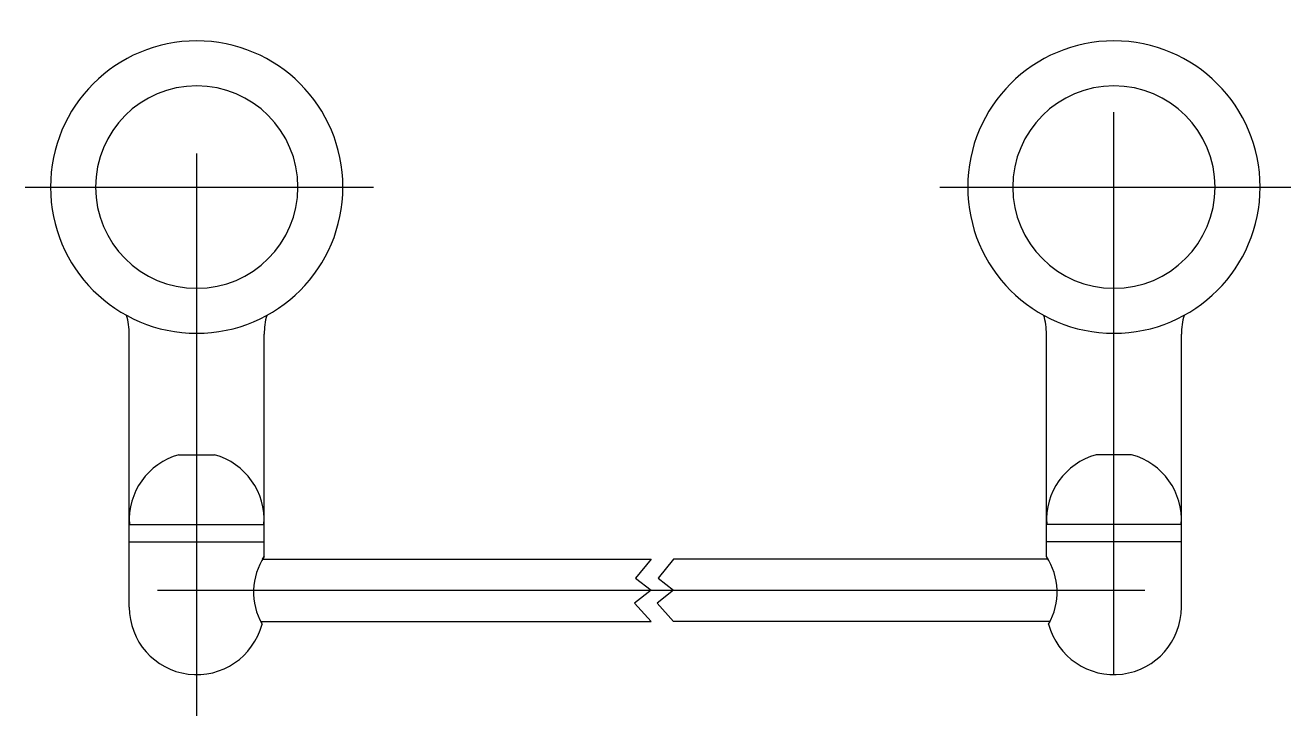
# Model space of a CAD drawing. Extents: x -0.622 to -0.396, y 308.393 to 308.516.
import ezdxf

# ---------------------------------------------------------------- set-up
doc = ezdxf.new("R2010")
doc.units = 0
doc.header["$LTSCALE"] = 0.2
doc.header["$MEASUREMENT"] = 0
doc.linetypes.add('AXES', pattern=[0.54, 0.3, -0.08, 0.08, -0.08])
doc.linetypes.add('CONTINU', pattern=[0])
doc.layers.get('0').update_dxf_attribs({"linetype": 'CONTINUOUS'})
doc.layers.add('DECA_EIXOS', color=5, linetype='AXES')

msp = doc.modelspace()

# ---------------------------------------------------------------- linework, layer by layer
at = {"linetype": 'CONTINU'}
for points in [[(-0.59104, 308.5128, 1), (-0.59104, 308.4608)], [(-0.59104, 308.4608, 1), (-0.59104, 308.5128)], [(-0.42792, 308.5128, 1), (-0.42792, 308.4608)], [(-0.42792, 308.4608, 1), (-0.42792, 308.5128)], [(-0.59104, 308.5048, 1), (-0.59104, 308.4688)], [(-0.59104, 308.4688, 1), (-0.59104, 308.5048)], [(-0.42792, 308.5048, 1), (-0.42792, 308.4688)], [(-0.42792, 308.4688, 1), (-0.42792, 308.5048)], [(-0.60304, 308.46064, 0.070787), (-0.60352, 308.46399)], [(-0.57857, 308.46399, 0.070788), (-0.57904, 308.46064)], [(-0.43992, 308.46064, 0.070787), (-0.4404, 308.46399)], [(-0.41544, 308.46399, 0.070788), (-0.41592, 308.46064)], [(-0.59419, 308.4392, 0.357459), (-0.60301, 308.4268)], [(-0.57908, 308.4268, 0.357459), (-0.58789, 308.4392)], [(-0.43107, 308.4392, 0.357459), (-0.43988, 308.4268)], [(-0.41595, 308.4268, 0.357459), (-0.42477, 308.4392)], [(-0.57904, 308.4211, 0.281694), (-0.57942, 308.4091)], [(-0.43954, 308.4091, 0.281694), (-0.43992, 308.4211)], [(-0.60304, 308.4121, 0.881018), (-0.57942, 308.4091)], [(-0.43954, 308.4091, 0.881016), (-0.41592, 308.4121)]]:
    msp.add_lwpolyline(points, format="xyb", dxfattribs=at)
for points in [[(-0.60304, 308.4237), (-0.60304, 308.46064)], [(-0.57904, 308.4237), (-0.57904, 308.46064)], [(-0.43992, 308.4237), (-0.43992, 308.46064)], [(-0.41592, 308.4237), (-0.41592, 308.46064)], [(-0.59419, 308.4392), (-0.58789, 308.4392)], [(-0.42477, 308.4392), (-0.43107, 308.4392)], [(-0.60301, 308.4268), (-0.58304, 308.4268)], [(-0.59104, 308.4268), (-0.57908, 308.4268)], [(-0.42792, 308.4268), (-0.43988, 308.4268)], [(-0.41595, 308.4268), (-0.43592, 308.4268)], [(-0.60304, 308.4121), (-0.60304, 308.4237)], [(-0.60304, 308.4237), (-0.57904, 308.4237)], [(-0.57904, 308.4211), (-0.57904, 308.4237)], [(-0.43992, 308.4211), (-0.43992, 308.4237)], [(-0.41592, 308.4237), (-0.43992, 308.4237)], [(-0.41592, 308.4121), (-0.41592, 308.4237)], [(-0.57932, 308.42065), (-0.57904, 308.4211)], [(-0.57932, 308.42065), (-0.51022, 308.42065)], [(-0.51022, 308.42065), (-0.51298, 308.41723)], [(-0.50622, 308.42065), (-0.50898, 308.41723)], [(-0.43964, 308.42065), (-0.50622, 308.42065)], [(-0.43964, 308.42065), (-0.43992, 308.4211)], [(-0.51298, 308.41723), (-0.51022, 308.4151)], [(-0.50898, 308.41723), (-0.50622, 308.4151)], [(-0.51022, 308.4151), (-0.51316, 308.41281)], [(-0.50622, 308.4151), (-0.50916, 308.41281)], [(-0.51316, 308.41281), (-0.51022, 308.40955)], [(-0.50916, 308.41281), (-0.50622, 308.40955)], [(-0.57942, 308.4091), (-0.57954, 308.40955)], [(-0.57954, 308.40955), (-0.51022, 308.40955)], [(-0.43929, 308.40955), (-0.50622, 308.40955)], [(-0.43954, 308.4091), (-0.43929, 308.40955)]]:
    msp.add_lwpolyline(points, dxfattribs=at)
at = {"layer": 'DECA_EIXOS'}
for points in [[(-0.59104, 308.39279), (-0.59104, 308.51557)], [(-0.42792, 308.4001), (-0.42792, 308.5128)], [(-0.62152, 308.4868), (-0.55957, 308.4868)], [(-0.45889, 308.4868), (-0.39649, 308.4868)], [(-0.59803, 308.4151), (-0.50622, 308.4151)], [(-0.50622, 308.4151), (-0.42242, 308.4151)]]:
    msp.add_lwpolyline(points, dxfattribs=at)

doc.saveas('drawing.dxf')
